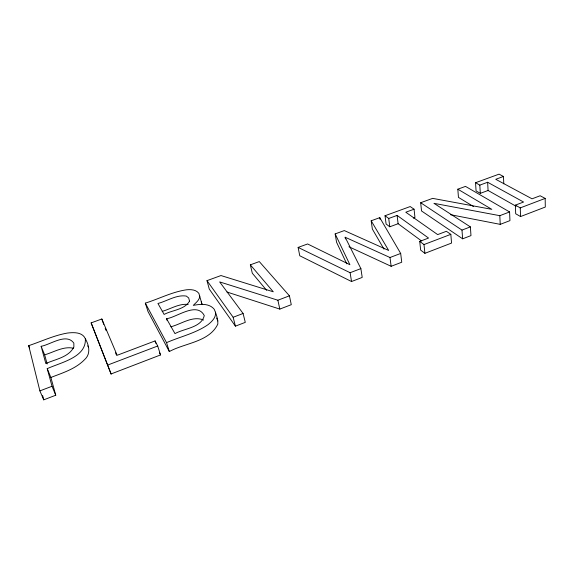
<?xml version="1.0" encoding="UTF-8"?>
<svg xmlns="http://www.w3.org/2000/svg" width="574" height="574" viewBox="0 0 574 574"><rect width="100%" height="100%" fill="white"/><g stroke="black" fill="none" stroke-linecap="round" stroke-linejoin="round"><path stroke-width="0.86" d="M199.774 296.055C199.616 300.231 195.598 302.893 193.266 305.39C200.269 304.048 209.194 303.065 214.231 309.271C216.176 313.913 218.084 318.929 217.84 324.023C209.51 341.982 184.563 343.065 169.33 351.561L148.02 311.582L145.322 303.137C159.113 298.824 172.272 291.822 186.694 289.777C190.97 289.396 196.1 289.612 198.884 293.4L202.141 304.607L201.244 301.924M215.523 312.184C216.211 317.508 211.871 321.526 208.132 324.583C195.619 333.286 180.344 336.629 166.539 342.642L145.322 303.137M43.724 399.848L55.757 395.221L50.871 377.448L47.226 368.673C60.227 362.567 86.602 357.516 85.339 338.71C82.34 331.937 73.63 332.317 67.431 333.056C53.992 335.388 41.565 341.379 28.7 345.656L39.886 390.887L43.724 399.848L42.648 395.536M111.076 373.954L160.562 354.933L157.699 346.007L155.08 340.92L117.161 355.284L101.82 318.993L91.137 322.889L111.076 373.954L91.137 322.889M289.425 295.825L259.29 261.579L250.343 264.844L273.267 291.793L220.983 275.549L206.999 280.643L209.259 289.052L235.426 326.154L245.285 322.366L243.089 313.476L219.663 281.913L277.881 300.224L289.425 295.825L291.283 304.686L279.818 309.092L226.967 292.03M371.184 220.782L388.67 250.451L344.307 230.576L335.166 233.912L349.903 264.729L307.607 243.964L298.128 247.416L299.757 255.76L351.532 281.525L362.216 277.421L360.874 268.61L345.153 237.234L389.997 257.511L400.681 253.443L379.78 217.646L371.184 220.782L372.347 229.062L383.977 249.123M348.935 246.755L391.138 266.3L401.75 262.225L400.681 253.443M414.062 209.201L410.195 206.554L385.025 215.738L388.727 218.479L397.108 215.408L428.548 238.059L419.73 241.403L420.656 250.106L424.911 253.321L451.551 243.075L450.827 234.343L446.378 231.3L437.675 234.601L405.789 212.229L414.062 209.201L414.959 217.489L413.316 218.098M473.478 206.511L458.447 197.384L457.822 189.19L491.803 209.338L432.66 198.367L420.685 202.73L421.531 210.967L462.637 238.813L470.981 235.605L470.379 226.895L433.958 203.332L499.818 215.681L509.597 211.95L509.949 220.631L500.227 224.362L450.454 214.683M516.062 206.26L488.087 190.475L480.309 193.352L476.068 190.905L475.552 182.726L479.814 185.122L487.635 182.259L523.567 202.034L515.373 205.14L515.689 213.758L520.546 216.556L545.3 207.042L545.171 198.403L540.134 195.756L532.048 198.819L495.735 179.296L503.463 176.469L503.785 183.845M39.886 390.887L52.026 386.266L47.226 368.673M107.804 365.014L157.699 346.007M206.999 280.643L233.144 317.264L243.089 313.476M298.128 247.416L350.111 272.707L360.874 268.61M419.73 241.403L423.999 244.56L450.827 234.343M420.685 202.73L461.984 230.088L470.379 226.895M515.373 205.14L520.259 207.888L545.171 198.403M50.871 377.448C62.745 372.863 75.617 368.931 84.701 359.511C91.001 353.893 89.049 345.211 85.339 338.71M170.822 326.8C181.176 324.174 192.706 315.377 203.555 320.041M166.553 318.721C176.749 317.343 196.961 301.343 204.279 315.6C201.331 327.768 184.297 328.378 174.977 333.616L166.553 318.721L167.041 320.299M385.025 215.738L386.094 224.004L389.782 226.795L398.112 223.717L421.589 240.994M47.161 363.973L44.65 354.847C53.956 352.149 63.649 345.907 73.608 348.274M162.212 311.366C170.7 308.963 179.117 303.359 188.186 304.442M41.127 346.301C50.304 344.759 66.455 332.611 73.831 343.123L73.888 347.033C68.629 357.372 55.441 359.166 45.827 363.543L41.127 346.301L44.65 354.847M457.822 189.19L465.5 186.392L509.597 211.95M475.552 182.726L499.064 174.152L503.463 176.469M266.616 290.3L252.302 273.217L250.343 264.844M87.657 345.857L88.568 347.327M159.436 352.73L160.562 354.933M346.761 263.846L336.558 242.228L335.166 233.912M216.585 318.018L217.876 320.959M105.193 328.278L106.219 330.724M115.503 352.752L116.536 355.198M28.7 345.656L29.676 347.973M52.026 386.266L55.757 395.221M101.82 318.993L103.743 324.382M155.08 340.92L155.855 343.338M166.539 342.642L169.33 351.561M233.144 317.264L235.426 326.154M277.881 300.224L279.818 309.092M345.153 237.234L345.426 238.913M350.111 272.707L351.532 281.525M379.78 217.646L380.002 219.304M389.997 257.511L391.138 266.3M388.727 218.479L389.782 226.795M397.108 215.408L398.112 223.717M423.999 244.56L424.911 253.321M461.984 230.088L462.637 238.813M479.814 185.122L480.309 193.352M487.635 182.259L488.087 190.475M499.818 215.681L500.227 224.362M520.259 207.888L520.546 216.556M189.535 301.178C184.534 309.809 172.186 310.075 164.128 314.43L157.943 303.481C167.213 301.056 176.433 294.512 186.328 296.076L188.703 297.985L189.535 301.178"/></g></svg>
